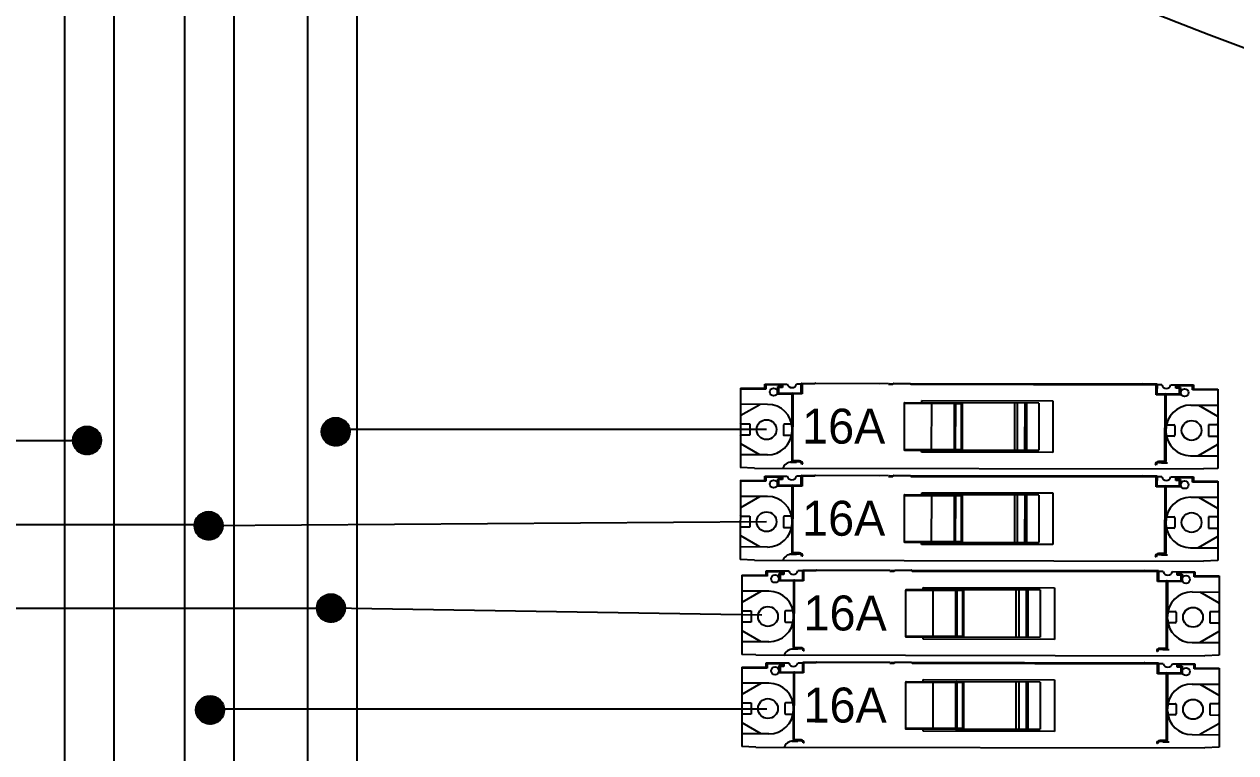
# Model space of a CAD drawing. Extents: x -4780 to 4154, y -1673 to 3208.
# Drawn here: x 2360.4 to 2812.1, y 65.1 to 336.8 of the extents above; entities that cross this region are included whole.
import ezdxf

# ---------------------------------------------------------------- set-up
doc = ezdxf.new("R2010")
doc.units = 0
doc.header["$MEASUREMENT"] = 0
doc.styles.add('PADRÃO', font='', dxfattribs={"height": 0.2})
doc.styles.get('PADRÃO').set_extended_font_data('AvantGarde Bk BT')

msp = doc.modelspace()

# ---------------------------------------------------------------- hatches: boundary and pattern name
h = msp.add_hatch()
h.set_pattern_fill('ANSI31', color=256)
h.set_pattern_definition([(45, (-529.56233, 131.89669), (-0.0883883476, 0.0883883476), [])])
h.paths.add_polyline_path([(2471.256, 184.792, 1), (2481.779, 184.792, 1)])
h = msp.add_hatch()
h.set_pattern_fill('ANSI31', color=256)
h.set_pattern_definition([(45, (-622.29645, 128.66219), (-0.0883883476, 0.0883883476), [])])
h.paths.add_polyline_path([(2378.522, 181.558, 1), (2389.045, 181.558, 1)])
h = msp.add_hatch()
h.set_pattern_fill('ANSI31', color=256)
h.set_pattern_definition([(45, (-576.97694, 96.85813), (-0.0883883476, 0.0883883476), [])])
h.paths.add_polyline_path([(2423.841, 149.754, 1), (2434.364, 149.754, 1)])
h = msp.add_hatch()
h.set_pattern_fill('ANSI31', color=256)
h.set_pattern_definition([(45, (-531.37007, 66.12417), (-0.0883883476, 0.0883883476), [])])
h.paths.add_polyline_path([(2469.448, 119.02, 1), (2479.971, 119.02, 1)])
h = msp.add_hatch()
h.set_pattern_fill('ANSI31', color=256)
h.set_pattern_definition([(45, (-576.43749, 28.13601), (-0.0883883476, 0.0883883476), [])])
h.paths.add_polyline_path([(2424.381, 81.032, 1), (2434.904, 81.032, 1)])

# ---------------------------------------------------------------- linework, layer by layer
at = {"color": 7, "linetype": 'Continuous'}
for p, q in [((2636.798, 200.674), (2627.37, 200.691)), ((2627.371, 201.04), (2636.45, 201.024)), ((2636.45, 201.024), (2636.453, 202.595)), ((2636.798, 200.674), (2636.45, 201.024)), ((2636.453, 202.595), (2644.857, 202.579)), ((2636.801, 202.245), (2636.453, 202.595)), ((2636.801, 202.245), (2636.798, 200.674)), ((2642.737, 202.234), (2636.801, 202.245)), ((2641.265, 198.85), (2641.27, 201.643)), ((2641.265, 198.85), (2641.614, 199.198)), ((2646.712, 198.84), (2641.265, 198.85)), ((2641.27, 201.643), (2642.736, 201.641)), ((2641.27, 201.643), (2641.618, 201.293)), ((2641.618, 201.293), (2641.614, 199.198)), ((2641.614, 199.198), (2650.065, 199.183)), ((2643.085, 201.291), (2641.618, 201.293)), ((2642.736, 201.641), (2642.737, 202.234)), ((2642.736, 201.641), (2643.085, 201.291)), ((2642.737, 202.234), (2643.087, 202.583)), ((2643.087, 202.583), (2643.085, 201.291)), ((2646.666, 173.992), (2646.712, 198.91)), ((2650.344, 198.903), (2646.712, 198.91)), ((2646.945, 173.992), (2646.992, 199.188)), ((2650.071, 202.57), (2648.301, 202.573)), ((2650.065, 199.183), (2650.072, 202.919)), ((2650.344, 198.903), (2650.065, 199.183)), ((2650.072, 202.919), (2682.547, 202.859)), ((2650.072, 202.919), (2650.351, 202.639)), ((2650.351, 202.639), (2650.344, 198.903)), ((2655.1, 202.63), (2650.351, 202.639)), ((2679.375, 202.725), (2655.379, 202.77)), ((2682.546, 202.51), (2684.152, 202.507)), ((2682.826, 202.858), (2782.695, 202.674)), ((2684.362, 202.856), (2684.152, 202.507)), ((2684.502, 202.716), (2684.152, 202.507)), ((2690.578, 202.704), (2684.502, 202.716)), ((2690.927, 202.494), (2690.718, 202.844)), ((2690.927, 202.494), (2782.345, 202.325)), ((2782.338, 198.589), (2782.345, 202.325)), ((2782.338, 198.589), (2782.688, 198.937)), ((2782.345, 202.325), (2782.695, 202.674)), ((2782.695, 202.674), (2782.688, 198.937)), ((2782.688, 198.937), (2791.138, 198.922)), ((2784.464, 202.321), (2782.694, 202.325)), ((2785.644, 173.735), (2785.691, 198.932)), ((2787.908, 202.315), (2796.313, 202.299)), ((2789.676, 201.02), (2789.678, 202.312)), ((2790.026, 201.368), (2789.676, 201.02)), ((2791.142, 201.017), (2789.676, 201.02)), ((2789.678, 202.312), (2790.027, 201.962)), ((2790.027, 201.962), (2790.026, 201.368)), ((2790.026, 201.368), (2791.492, 201.365)), ((2795.963, 201.951), (2790.027, 201.962)), ((2791.138, 198.922), (2791.142, 201.017)), ((2791.487, 198.572), (2791.138, 198.922)), ((2791.492, 201.365), (2791.142, 201.017)), ((2791.492, 201.365), (2791.487, 198.572)), ((2795.96, 200.379), (2795.963, 201.951)), ((2795.96, 200.379), (2796.31, 200.728)), ((2805.388, 200.362), (2795.96, 200.379)), ((2795.963, 201.951), (2796.313, 202.299)), ((2796.313, 202.299), (2796.31, 200.728)), ((2796.31, 200.728), (2805.389, 200.711)), ((2805.389, 200.711), (2805.334, 171.135)), ((2637.486, 195.016), (2627.36, 195.034)), ((2627.527, 190.945), (2634.617, 195.021)), ((2688.402, 195.299), (2688.37, 178.259)), ((2707.172, 195.264), (2688.402, 195.299)), ((2738.629, 195.486), (2688.682, 195.578)), ((2694.965, 195.566), (2694.966, 196.404)), ((2694.966, 196.404), (2743.918, 196.314)), ((2698.673, 178.239), (2698.705, 195.28)), ((2707.081, 195.48), (2707.081, 195.539)), ((2707.141, 178.224), (2707.172, 195.264)), ((2707.236, 178.224), (2707.267, 195.264)), ((2710.161, 195.259), (2707.267, 195.264)), ((2707.617, 178.223), (2707.648, 195.263)), ((2709.668, 195.26), (2709.636, 178.219)), ((2710.13, 178.218), (2710.161, 195.259)), ((2729.574, 195.502), (2729.542, 177.903)), ((2730.709, 177.901), (2730.741, 195.5)), ((2733.375, 195.495), (2733.342, 177.896)), ((2734.11, 177.895), (2734.142, 195.494)), ((2738.629, 195.486), (2738.596, 177.886)), ((2743.918, 196.314), (2743.882, 177.038)), ((2791.487, 198.572), (2782.338, 198.589)), ((2786.04, 198.582), (2785.994, 173.734)), ((2795.251, 194.724), (2805.378, 194.705)), ((2798.12, 194.719), (2805.196, 190.616)), ((2627.695, 187.701), (2630.838, 187.695)), ((2630.838, 187.695), (2630.83, 183.505)), ((2643.408, 187.322), (2643.402, 183.83)), ((2646.478, 187.666), (2643.758, 187.671)), ((2786.232, 187.407), (2788.952, 187.402)), ((2789.301, 187.053), (2789.294, 183.561)), ((2801.872, 187.379), (2801.864, 183.188)), ((2805.015, 187.373), (2801.872, 187.379)), ((2630.83, 183.505), (2627.687, 183.51)), ((2643.75, 183.481), (2646.453, 183.476)), ((2788.944, 183.212), (2786.242, 183.217)), ((2801.864, 183.188), (2805.007, 183.182)), ((2637.451, 176.159), (2627.325, 176.178)), ((2634.583, 176.165), (2627.507, 180.267)), ((2688.37, 178.259), (2707.141, 178.224)), ((2688.65, 177.979), (2707.048, 177.945)), ((2694.931, 177.129), (2694.932, 177.967)), ((2743.882, 177.038), (2694.931, 177.129)), ((2707.048, 177.949), (2707.049, 178.008)), ((2707.134, 177.944), (2738.596, 177.886)), ((2707.236, 178.224), (2710.13, 178.218)), ((2805.176, 179.939), (2798.085, 175.862)), ((2648.271, 173.346), (2646.025, 173.35)), ((2646.526, 173.651), (2646.525, 173.479)), ((2646.526, 173.651), (2649.438, 173.595)), ((2649.445, 173.944), (2646.945, 173.992)), ((2648.272, 173.618), (2648.271, 173.346)), ((2649.438, 173.595), (2649.445, 173.944)), ((2650.61, 172.755), (2650.26, 172.756)), ((2782.395, 172.511), (2782.045, 172.512)), ((2785.644, 173.735), (2783.214, 173.697)), ((2783.214, 173.697), (2783.22, 173.348)), ((2783.22, 173.348), (2786.133, 173.393)), ((2784.387, 173.366), (2784.386, 173.094)), ((2786.633, 173.09), (2784.386, 173.094)), ((2785.644, 173.735), (2785.994, 173.734)), ((2785.65, 173.386), (2785.644, 173.735)), ((2786.133, 173.393), (2786.132, 173.221)), ((2795.216, 175.867), (2805.343, 175.849)), ((2632.653, 171.234), (2627.316, 171.464)), ((2636.45, 166.682), (2636.453, 168.253)), ((2636.453, 168.253), (2644.857, 168.237)), ((2636.801, 167.903), (2636.453, 168.253)), ((2636.801, 167.903), (2636.798, 166.332)), ((2642.737, 167.892), (2636.801, 167.903)), ((2641.265, 164.508), (2641.27, 167.301)), ((2641.27, 167.301), (2642.736, 167.298)), ((2641.27, 167.301), (2641.618, 166.951)), ((2642.736, 167.298), (2642.737, 167.892)), ((2642.736, 167.298), (2643.085, 166.949)), ((2642.737, 167.892), (2643.087, 168.241)), ((2643.087, 168.241), (2643.085, 166.949)), ((2650.071, 168.228), (2648.301, 168.231)), ((2650.065, 164.841), (2650.072, 168.577)), ((2650.072, 168.577), (2682.547, 168.517)), ((2650.072, 168.577), (2650.351, 168.297)), ((2650.351, 168.297), (2650.344, 164.561)), ((2655.1, 168.288), (2650.351, 168.297)), ((2679.375, 168.383), (2655.379, 168.427)), ((2682.546, 168.168), (2684.152, 168.165)), ((2682.826, 168.516), (2782.695, 168.332)), ((2684.362, 168.513), (2684.152, 168.165)), ((2684.502, 168.374), (2684.152, 168.165)), ((2690.578, 168.362), (2684.502, 168.374)), ((2690.927, 168.152), (2690.718, 168.502)), ((2690.927, 168.152), (2782.345, 167.983)), ((2782.338, 164.247), (2782.345, 167.983)), ((2782.345, 167.983), (2782.695, 168.332)), ((2782.695, 168.332), (2782.688, 164.595)), ((2784.464, 167.979), (2782.694, 167.982)), ((2787.908, 167.973), (2796.313, 167.957)), ((2789.676, 166.678), (2789.678, 167.97)), ((2789.678, 167.97), (2790.027, 167.62)), ((2790.027, 167.62), (2790.026, 167.026)), ((2795.963, 167.609), (2790.027, 167.62)), ((2795.96, 166.037), (2795.963, 167.609)), ((2795.963, 167.609), (2796.313, 167.957)), ((2796.313, 167.957), (2796.31, 166.386)), ((2805.334, 171.135), (2799.996, 170.925)), ((2636.798, 166.332), (2627.37, 166.349)), ((2627.371, 166.698), (2636.45, 166.682)), ((2636.798, 166.332), (2636.45, 166.682)), ((2641.265, 164.508), (2641.614, 164.856)), ((2646.712, 164.498), (2641.265, 164.508)), ((2641.618, 166.951), (2641.614, 164.856)), ((2641.614, 164.856), (2650.065, 164.841)), ((2643.085, 166.949), (2641.618, 166.951)), ((2646.666, 139.65), (2646.712, 164.567)), ((2650.344, 164.561), (2646.712, 164.567)), ((2646.945, 139.65), (2646.992, 164.846)), ((2650.344, 164.561), (2650.065, 164.841)), ((2782.338, 164.247), (2782.688, 164.595)), ((2791.487, 164.23), (2782.338, 164.247)), ((2782.688, 164.595), (2791.138, 164.58)), ((2785.644, 139.393), (2785.691, 164.59)), ((2786.04, 164.24), (2785.994, 139.392)), ((2790.026, 167.026), (2789.676, 166.678)), ((2791.142, 166.675), (2789.676, 166.678)), ((2790.026, 167.026), (2791.492, 167.023)), ((2791.138, 164.58), (2791.142, 166.675)), ((2791.487, 164.23), (2791.138, 164.58)), ((2791.492, 167.023), (2791.142, 166.675)), ((2791.492, 167.023), (2791.487, 164.23)), ((2795.96, 166.037), (2796.31, 166.386)), ((2805.388, 166.02), (2795.96, 166.037)), ((2796.31, 166.386), (2805.389, 166.369)), ((2805.389, 166.369), (2805.334, 136.793)), ((2637.486, 160.673), (2627.36, 160.692)), ((2627.527, 156.602), (2634.617, 160.679)), ((2688.402, 160.957), (2688.37, 143.916)), ((2707.172, 160.922), (2688.402, 160.957)), ((2738.629, 161.143), (2688.682, 161.236)), ((2694.965, 161.224), (2694.966, 162.062)), ((2694.966, 162.062), (2743.918, 161.972)), ((2698.673, 143.897), (2698.705, 160.938)), ((2707.081, 161.138), (2707.081, 161.197)), ((2707.141, 143.882), (2707.172, 160.922)), ((2707.236, 143.881), (2707.267, 160.922)), ((2710.161, 160.917), (2707.267, 160.922)), ((2707.617, 143.881), (2707.648, 160.921)), ((2709.668, 160.918), (2709.636, 143.877)), ((2710.13, 143.876), (2710.161, 160.917)), ((2729.574, 161.16), (2729.542, 143.561)), ((2730.709, 143.559), (2730.741, 161.158)), ((2733.375, 161.153), (2733.342, 143.554)), ((2734.11, 143.552), (2734.142, 161.152)), ((2738.629, 161.143), (2738.596, 143.544)), ((2743.918, 161.972), (2743.882, 142.696)), ((2795.251, 160.382), (2805.378, 160.363)), ((2798.12, 160.376), (2805.196, 156.274)), ((2630.83, 149.162), (2627.687, 149.168)), ((2627.695, 153.359), (2630.838, 153.353)), ((2630.838, 153.353), (2630.83, 149.162)), ((2643.408, 152.98), (2643.402, 149.488)), ((2643.75, 149.139), (2646.453, 149.134)), ((2646.478, 153.324), (2643.758, 153.329)), ((2786.232, 153.065), (2788.952, 153.06)), ((2789.301, 152.71), (2789.294, 149.219)), ((2801.872, 153.036), (2801.864, 148.846)), ((2805.015, 153.031), (2801.872, 153.036)), ((2634.583, 141.822), (2627.507, 145.925)), ((2788.944, 148.87), (2786.242, 148.875)), ((2805.176, 145.596), (2798.085, 141.52)), ((2801.864, 148.846), (2805.007, 148.84)), ((2637.451, 141.817), (2627.325, 141.836)), ((2688.37, 143.916), (2707.141, 143.882)), ((2688.65, 143.637), (2707.048, 143.602)), ((2694.931, 142.787), (2694.932, 143.625)), ((2743.882, 142.696), (2694.931, 142.787)), ((2707.048, 143.607), (2707.049, 143.666)), ((2707.134, 143.602), (2738.596, 143.544)), ((2707.236, 143.881), (2710.13, 143.876)), ((2795.216, 141.525), (2805.343, 141.507)), ((2632.653, 136.892), (2627.316, 137.122)), ((2648.271, 139.004), (2646.025, 139.008)), ((2646.526, 139.309), (2646.525, 139.137)), ((2646.526, 139.309), (2649.438, 139.253)), ((2649.445, 139.602), (2646.945, 139.65)), ((2648.272, 139.275), (2648.271, 139.004)), ((2649.438, 139.253), (2649.445, 139.602)), ((2650.61, 138.413), (2650.26, 138.414)), ((2782.395, 138.169), (2782.045, 138.17)), ((2785.644, 139.393), (2783.214, 139.355)), ((2783.214, 139.355), (2783.22, 139.006)), ((2783.22, 139.006), (2786.133, 139.051)), ((2784.387, 139.024), (2784.386, 138.752)), ((2786.633, 138.748), (2784.386, 138.752)), ((2785.644, 139.393), (2785.994, 139.392)), ((2785.65, 139.043), (2785.644, 139.393)), ((2786.133, 139.051), (2786.132, 138.878)), ((2805.334, 136.793), (2799.996, 136.583)), ((2627.907, 131.361), (2636.986, 131.344)), ((2637.335, 130.994), (2627.907, 131.012)), ((2636.986, 131.344), (2636.989, 132.916)), ((2637.335, 130.994), (2636.986, 131.344)), ((2636.989, 132.916), (2645.394, 132.9)), ((2637.338, 132.566), (2636.989, 132.916)), ((2637.338, 132.566), (2637.335, 130.994)), ((2643.274, 132.555), (2637.338, 132.566)), ((2641.801, 129.17), (2641.806, 131.964)), ((2641.806, 131.964), (2643.273, 131.961)), ((2641.806, 131.964), (2642.155, 131.614)), ((2642.155, 131.614), (2642.151, 129.519)), ((2643.621, 131.611), (2642.155, 131.614)), ((2643.273, 131.961), (2643.274, 132.555)), ((2643.273, 131.961), (2643.621, 131.611)), ((2643.274, 132.555), (2643.624, 132.903)), ((2643.624, 132.903), (2643.621, 131.611)), ((2650.608, 132.891), (2648.838, 132.894)), ((2650.601, 129.503), (2650.608, 133.24)), ((2650.608, 133.24), (2683.083, 133.18)), ((2650.608, 133.24), (2650.887, 132.96)), ((2650.887, 132.96), (2650.88, 129.223)), ((2655.636, 132.951), (2650.887, 132.96)), ((2679.912, 133.046), (2655.916, 133.09)), ((2683.083, 132.83), (2684.689, 132.827)), ((2683.363, 133.179), (2783.231, 132.994)), ((2684.899, 133.176), (2684.689, 132.827)), ((2685.038, 133.036), (2684.689, 132.827)), ((2691.114, 133.025), (2685.038, 133.036)), ((2691.463, 132.815), (2691.254, 133.165)), ((2691.463, 132.815), (2782.882, 132.646)), ((2782.875, 128.91), (2782.882, 132.646)), ((2782.882, 132.646), (2783.231, 132.994)), ((2783.231, 132.994), (2783.225, 129.258)), ((2785.001, 132.642), (2783.231, 132.645)), ((2788.445, 132.636), (2796.849, 132.62)), ((2790.212, 131.34), (2790.215, 132.632)), ((2790.562, 131.689), (2790.212, 131.34)), ((2791.679, 131.338), (2790.212, 131.34)), ((2790.215, 132.632), (2790.563, 132.282)), ((2790.563, 132.282), (2790.562, 131.689)), ((2790.562, 131.689), (2792.029, 131.686)), ((2796.499, 132.271), (2790.563, 132.282)), ((2791.675, 129.242), (2791.679, 131.338)), ((2792.029, 131.686), (2791.679, 131.338)), ((2792.029, 131.686), (2792.024, 128.893)), ((2796.497, 130.7), (2796.499, 132.271)), ((2796.497, 130.7), (2796.846, 131.049)), ((2796.499, 132.271), (2796.849, 132.62)), ((2796.849, 132.62), (2796.846, 131.049)), ((2796.846, 131.049), (2805.925, 131.032)), ((2805.925, 131.032), (2805.871, 101.456)), ((2641.801, 129.17), (2642.151, 129.519)), ((2647.248, 129.16), (2641.801, 129.17)), ((2642.151, 129.519), (2650.601, 129.503)), ((2647.203, 104.312), (2647.249, 129.23)), ((2650.88, 129.223), (2647.249, 129.23)), ((2647.482, 104.313), (2647.528, 129.509)), ((2650.88, 129.223), (2650.601, 129.503)), ((2695.501, 125.887), (2695.503, 126.725)), ((2695.503, 126.725), (2744.454, 126.635)), ((2744.454, 126.635), (2744.419, 107.359)), ((2782.875, 128.91), (2783.225, 129.258)), ((2792.024, 128.893), (2782.875, 128.91)), ((2783.225, 129.258), (2791.675, 129.242)), ((2786.181, 104.055), (2786.228, 129.253)), ((2786.576, 128.903), (2786.53, 104.055)), ((2792.024, 128.893), (2791.675, 129.242)), ((2805.925, 130.683), (2796.497, 130.7)), ((2638.023, 125.336), (2627.896, 125.355)), ((2628.063, 121.265), (2635.154, 125.342)), ((2688.938, 125.62), (2688.907, 108.579)), ((2707.709, 125.585), (2688.938, 125.62)), ((2739.165, 125.806), (2689.219, 125.899)), ((2699.21, 108.56), (2699.241, 125.601)), ((2707.617, 125.801), (2707.618, 125.86)), ((2707.677, 108.544), (2707.709, 125.585)), ((2707.772, 108.544), (2707.804, 125.585)), ((2710.698, 125.58), (2707.804, 125.585)), ((2708.153, 108.544), (2708.185, 125.584)), ((2710.204, 125.58), (2710.173, 108.54)), ((2710.666, 108.539), (2710.698, 125.58)), ((2730.111, 125.823), (2730.078, 108.224)), ((2731.246, 108.222), (2731.278, 125.821)), ((2733.911, 125.816), (2733.879, 108.217)), ((2734.646, 108.215), (2734.679, 125.815)), ((2739.165, 125.806), (2739.133, 108.207)), ((2795.788, 125.045), (2805.914, 125.026)), ((2798.656, 125.039), (2805.732, 120.937)), ((2628.232, 118.021), (2631.375, 118.016)), ((2631.375, 118.016), (2631.367, 113.825)), ((2643.945, 117.643), (2643.938, 114.151)), ((2647.014, 117.987), (2644.295, 117.992)), ((2786.769, 117.728), (2789.489, 117.723)), ((2802.409, 117.699), (2802.401, 113.509)), ((2805.552, 117.693), (2802.409, 117.699)), ((2631.367, 113.825), (2628.224, 113.831)), ((2644.287, 113.801), (2646.99, 113.796)), ((2789.481, 113.533), (2786.778, 113.538)), ((2789.837, 117.373), (2789.831, 113.881)), ((2802.401, 113.509), (2805.544, 113.503)), ((2635.119, 106.485), (2628.043, 110.588)), ((2688.907, 108.579), (2707.677, 108.544)), ((2707.772, 108.544), (2710.666, 108.539)), ((2805.712, 110.259), (2798.622, 106.183)), ((2637.988, 106.48), (2627.861, 106.499)), ((2647.062, 103.972), (2647.062, 103.799)), ((2647.062, 103.972), (2649.975, 103.916)), ((2649.982, 104.265), (2647.482, 104.313)), ((2648.808, 103.938), (2648.808, 103.666)), ((2649.975, 103.916), (2649.982, 104.265)), ((2689.186, 108.299), (2707.585, 108.265)), ((2695.467, 107.45), (2695.469, 108.288)), ((2744.419, 107.359), (2695.467, 107.45)), ((2707.585, 108.27), (2707.585, 108.329)), ((2707.67, 108.265), (2739.133, 108.207)), ((2786.181, 104.055), (2783.751, 104.017)), ((2783.751, 104.017), (2783.756, 103.668)), ((2786.181, 104.055), (2786.53, 104.055)), ((2786.186, 103.706), (2786.181, 104.055)), ((2795.753, 106.188), (2805.879, 106.169)), ((2633.19, 101.555), (2627.853, 101.785)), ((2648.808, 103.666), (2646.561, 103.671)), ((2651.146, 103.076), (2650.797, 103.076)), ((2782.931, 102.832), (2782.582, 102.833)), ((2783.756, 103.668), (2786.669, 103.714)), ((2784.923, 103.687), (2784.923, 103.415)), ((2787.169, 103.41), (2784.923, 103.415)), ((2786.669, 103.714), (2786.669, 103.541)), ((2805.871, 101.456), (2800.533, 101.245)), ((2627.907, 97.019), (2636.986, 97.002)), ((2637.335, 96.652), (2627.907, 96.67)), ((2636.986, 97.002), (2636.989, 98.574)), ((2637.335, 96.652), (2636.986, 97.002)), ((2636.989, 98.574), (2645.394, 98.558)), ((2637.338, 98.224), (2636.989, 98.574)), ((2637.338, 98.224), (2637.335, 96.652)), ((2643.274, 98.213), (2637.338, 98.224)), ((2641.801, 94.828), (2641.806, 97.622)), ((2641.801, 94.828), (2642.151, 95.177)), ((2641.806, 97.622), (2643.273, 97.619)), ((2641.806, 97.622), (2642.155, 97.272)), ((2642.155, 97.272), (2642.151, 95.177)), ((2642.151, 95.177), (2650.601, 95.161)), ((2643.621, 97.269), (2642.155, 97.272)), ((2643.273, 97.619), (2643.274, 98.213)), ((2643.273, 97.619), (2643.621, 97.269)), ((2643.274, 98.213), (2643.624, 98.561)), ((2643.624, 98.561), (2643.621, 97.269)), ((2647.203, 69.97), (2647.249, 94.888)), ((2650.88, 94.881), (2647.249, 94.888)), ((2647.482, 69.971), (2647.528, 95.167)), ((2650.608, 98.548), (2648.838, 98.552)), ((2650.601, 95.161), (2650.608, 98.898)), ((2650.88, 94.881), (2650.601, 95.161)), ((2650.608, 98.898), (2683.083, 98.838)), ((2650.608, 98.898), (2650.887, 98.618)), ((2650.887, 98.618), (2650.88, 94.881)), ((2655.636, 98.609), (2650.887, 98.618)), ((2679.912, 98.704), (2655.916, 98.748)), ((2683.083, 98.488), (2684.689, 98.485)), ((2683.363, 98.837), (2783.231, 98.652)), ((2684.899, 98.834), (2684.689, 98.485)), ((2685.038, 98.694), (2684.689, 98.485)), ((2691.114, 98.683), (2685.038, 98.694)), ((2691.463, 98.473), (2691.254, 98.822)), ((2691.463, 98.473), (2782.882, 98.304)), ((2782.875, 94.567), (2782.882, 98.304)), ((2782.875, 94.567), (2783.225, 94.916)), ((2782.882, 98.304), (2783.231, 98.652)), ((2783.231, 98.652), (2783.225, 94.916)), ((2783.225, 94.916), (2791.675, 94.9)), ((2785.001, 98.3), (2783.231, 98.303)), ((2786.181, 69.713), (2786.228, 94.91)), ((2788.445, 98.293), (2796.849, 98.278)), ((2790.212, 96.998), (2790.215, 98.29)), ((2790.562, 97.347), (2790.212, 96.998)), ((2791.679, 96.995), (2790.212, 96.998)), ((2790.215, 98.29), (2790.563, 97.94)), ((2790.563, 97.94), (2790.562, 97.347)), ((2790.562, 97.347), (2792.029, 97.344)), ((2796.499, 97.929), (2790.563, 97.94)), ((2791.675, 94.9), (2791.679, 96.995)), ((2792.024, 94.55), (2791.675, 94.9)), ((2792.029, 97.344), (2791.679, 96.995)), ((2792.029, 97.344), (2792.024, 94.55)), ((2796.497, 96.358), (2796.499, 97.929)), ((2796.497, 96.358), (2796.846, 96.707)), ((2805.925, 96.341), (2796.497, 96.358)), ((2796.499, 97.929), (2796.849, 98.278)), ((2796.849, 98.278), (2796.846, 96.707)), ((2796.846, 96.707), (2805.925, 96.69)), ((2805.925, 96.69), (2805.871, 67.113)), ((2638.023, 90.994), (2627.896, 91.013)), ((2628.063, 86.923), (2635.154, 90.999)), ((2647.248, 94.818), (2641.801, 94.828)), ((2688.938, 91.278), (2688.907, 74.237)), ((2707.709, 91.243), (2688.938, 91.278)), ((2739.165, 91.464), (2689.219, 91.556)), ((2695.501, 91.545), (2695.503, 92.383)), ((2695.503, 92.383), (2744.454, 92.292)), ((2699.21, 74.218), (2699.241, 91.259)), ((2707.617, 91.459), (2707.618, 91.518)), ((2707.677, 74.202), (2707.709, 91.243)), ((2707.772, 74.202), (2707.804, 91.243)), ((2710.698, 91.237), (2707.804, 91.243)), ((2708.153, 74.201), (2708.185, 91.242)), ((2710.204, 91.238), (2710.173, 74.198)), ((2710.666, 74.197), (2710.698, 91.237)), ((2730.111, 91.481), (2730.078, 73.882)), ((2731.246, 73.879), (2731.278, 91.479)), ((2733.911, 91.474), (2733.879, 73.875)), ((2734.646, 73.873), (2734.679, 91.472)), ((2739.165, 91.464), (2739.133, 73.865)), ((2744.454, 92.292), (2744.419, 73.017)), ((2792.024, 94.55), (2782.875, 94.567)), ((2786.576, 94.561), (2786.53, 69.713)), ((2795.788, 90.702), (2805.914, 90.684)), ((2798.656, 90.697), (2805.732, 86.594)), ((2628.232, 83.679), (2631.375, 83.673)), ((2631.375, 83.673), (2631.367, 79.483)), ((2643.945, 83.301), (2643.938, 79.809)), ((2647.014, 83.644), (2644.295, 83.65)), ((2786.769, 83.386), (2789.489, 83.381)), ((2789.837, 83.031), (2789.831, 79.539)), ((2802.409, 83.357), (2802.401, 79.167)), ((2805.552, 83.351), (2802.409, 83.357)), ((2631.367, 79.483), (2628.224, 79.489)), ((2644.287, 79.459), (2646.99, 79.454)), ((2789.481, 79.191), (2786.778, 79.196)), ((2802.401, 79.167), (2805.544, 79.161)), ((2635.119, 72.143), (2628.043, 76.246)), ((2688.907, 74.237), (2707.677, 74.202)), ((2689.186, 73.957), (2707.585, 73.923)), ((2695.467, 73.108), (2695.469, 73.946)), ((2744.419, 73.017), (2695.467, 73.108)), ((2707.585, 73.928), (2707.585, 73.987)), ((2707.67, 73.923), (2739.133, 73.865)), ((2707.772, 74.202), (2710.666, 74.197)), ((2805.712, 75.917), (2798.622, 71.841)), ((2637.988, 72.138), (2627.861, 72.157)), ((2648.808, 69.324), (2646.561, 69.328)), ((2647.062, 69.63), (2647.062, 69.457)), ((2647.062, 69.63), (2649.975, 69.574)), ((2649.982, 69.923), (2647.482, 69.971)), ((2648.808, 69.596), (2648.808, 69.324)), ((2649.975, 69.574), (2649.982, 69.923)), ((2651.146, 68.734), (2650.797, 68.734)), ((2782.931, 68.49), (2782.582, 68.49)), ((2786.181, 69.713), (2783.751, 69.675)), ((2783.751, 69.675), (2783.756, 69.326)), ((2783.756, 69.326), (2786.669, 69.372)), ((2784.923, 69.344), (2784.923, 69.073)), ((2787.169, 69.068), (2784.923, 69.073)), ((2786.181, 69.713), (2786.53, 69.713)), ((2786.186, 69.364), (2786.181, 69.713)), ((2786.669, 69.372), (2786.669, 69.199)), ((2795.753, 71.846), (2805.879, 71.827)), ((2633.19, 67.213), (2627.853, 67.443)), ((2805.871, 67.113), (2800.533, 66.903))]:
    msp.add_line(p, q, dxfattribs=at)
for p, q in [((2627.371, 201.04), (2627.371, 171.462)), ((2637.12, 185.588), (2476.713, 185.588)), ((2253.965, 181.536), (2384.033, 181.536)), ((2632.653, 171.234), (2799.996, 170.925)), ((2627.371, 166.698), (2627.316, 137.122)), ((2253.965, 150.258), (2430.817, 150.258)), ((2637.12, 151.246), (2429.103, 149.754)), ((2632.653, 136.892), (2799.996, 136.583)), ((2627.907, 131.361), (2627.907, 101.782)), ((2253.965, 118.981), (2476.254, 118.981)), ((2635.382, 116.365), (2474.71, 119.02)), ((2633.19, 101.555), (2800.533, 101.245)), ((2627.907, 97.019), (2627.853, 67.443)), ((2637.219, 81.307), (2429.649, 81.307)), ((2633.19, 67.213), (2800.533, 66.903))]:
    msp.add_line(p, q)
at = {"color": 0, "lineweight": 25}
for points in [[(2375.478, 416.025), (2393.727, 416.025), (2393.727, -494.753), (2375.478, -494.753)], [(2420.212, 416.025), (2438.461, 416.025), (2438.461, -494.753), (2420.212, -494.753)], [(2466.124, 416.025), (2484.373, 416.025), (2484.373, -494.753), (2466.124, -494.753)]]:
    msp.add_lwpolyline(points, close=True, dxfattribs=at)
at = {"color": 7, "linetype": 'Continuous'}
for centre, radius in [((2639.764, 199.656), 1.449), ((2792.99, 199.372), 1.449), ((2637.12, 185.588), 3.701), ((2795.583, 185.295), 3.701), ((2639.764, 165.314), 1.449), ((2792.99, 165.03), 1.449), ((2637.12, 151.246), 3.701), ((2795.583, 150.953), 3.701), ((2640.301, 129.976), 1.449), ((2793.527, 129.693), 1.449), ((2637.656, 115.909), 3.701), ((2796.119, 115.616), 3.701), ((2640.301, 95.634), 1.449), ((2793.527, 95.351), 1.449), ((2637.656, 81.567), 3.701), ((2796.119, 81.274), 3.701)]:
    msp.add_circle(centre, radius, dxfattribs=at)
for centre in [(2476.517, 184.792), (2383.783, 181.558), (2429.103, 149.754), (2474.71, 119.02), (2429.642, 81.032)]:
    msp.add_circle(centre, 5.262)
msp.add_arc((3718.608, 2720.245), 2557.144, 241.050161, 259.211169)
for centre, radius, start, end in [((2646.58, 203.03), 1.781, 194.66181, 345.12626), ((2646.991, 198.909), 0.279, 89.89404, 179.89404), ((2655.379, 202.63), 0.279, 89.89404, 179.89545), ((2684.362, 202.716), 0.14, 359.89404, 89.89404), ((2690.717, 202.704), 0.14, 89.89404, 179.89404), ((2777.317, 202.334), 0.349, 359.89404, 89.89404), ((2786.187, 202.772), 1.781, 194.66181, 345.12626), ((2785.69, 198.583), 0.349, 359.89404, 89.89404), ((2637.469, 185.797), 9.219, 359.89404, 89.89404), ((2688.681, 195.299), 0.279, 89.89404, 179.89404), ((2706.91, 195.294), 0.253, 46.94378, 54.69998), ((2795.234, 185.505), 9.219, 89.89404, 179.89404), ((2627.701, 190.642), 0.349, 119.89404, 179.89404), ((2805.02, 190.314), 0.349, 359.89404, 59.89404), ((2627.696, 188.05), 0.349, 179.89404, 269.89404), ((2643.757, 187.322), 0.349, 89.89404, 179.89404), ((2788.951, 187.053), 0.349, 359.89404, 89.89404), ((2805.016, 187.722), 0.349, 269.89404, 359.89404), ((2627.687, 183.161), 0.349, 89.89404, 179.89404), ((2637.468, 185.387), 9.228, 269.89404, 357.34798), ((2643.751, 183.83), 0.349, 179.89404, 269.89404), ((2795.233, 185.095), 9.228, 182.4401, 269.89404), ((2788.945, 183.561), 0.349, 269.89404, 359.89404), ((2805.007, 182.833), 0.349, 359.89404, 89.89404), ((2627.682, 180.569), 0.349, 179.89404, 239.89404), ((2688.65, 178.258), 0.279, 179.89404, 269.89404), ((2805.002, 180.241), 0.349, 299.89404, 359.89404), ((2646.519, 169.857), 3.622, 89.89404, 162.54665), ((2647.015, 173.991), 0.349, 179.89404, 268.89404), ((2649.422, 172.757), 0.838, 359.89404, 88.89404), ((2649.422, 172.757), 1.187, 359.89404, 88.89404), ((2783.233, 172.51), 1.187, 90.89404, 179.89404), ((2783.233, 172.51), 0.838, 90.89404, 179.89404), ((2785.644, 173.735), 0.349, 270.89404, 359.89404), ((2646.58, 168.688), 1.781, 194.66181, 345.12626), ((2655.379, 168.288), 0.279, 89.89404, 179.89545), ((2684.362, 168.374), 0.14, 359.89404, 89.89404), ((2690.717, 168.362), 0.14, 89.89404, 179.89404), ((2777.317, 167.992), 0.349, 359.89404, 89.89404), ((2786.187, 168.43), 1.781, 194.66181, 345.12626), ((2646.991, 164.567), 0.279, 89.89404, 179.89404), ((2785.69, 164.241), 0.349, 359.89404, 89.89404), ((2637.469, 151.455), 9.219, 359.89404, 89.89404), ((2688.681, 160.956), 0.279, 89.89404, 179.89404), ((2706.91, 160.952), 0.253, 46.94378, 54.69998), ((2795.234, 151.163), 9.219, 89.89404, 179.89404), ((2627.696, 153.708), 0.349, 179.89404, 269.89404), ((2627.701, 156.3), 0.349, 119.89404, 179.89404), ((2805.02, 155.972), 0.349, 359.89404, 59.89404), ((2627.687, 148.819), 0.349, 89.89404, 179.89404), ((2637.468, 151.045), 9.228, 269.89404, 357.34798), ((2643.751, 149.488), 0.349, 179.89404, 269.89404), ((2643.757, 152.98), 0.349, 89.89404, 179.89404), ((2795.233, 150.753), 9.228, 182.4401, 269.89404), ((2788.945, 149.219), 0.349, 269.89404, 359.89404), ((2788.951, 152.711), 0.349, 359.89404, 89.89404), ((2805.016, 153.38), 0.349, 269.89404, 359.89404), ((2627.682, 146.227), 0.349, 179.89404, 239.89404), ((2805.007, 148.491), 0.349, 359.89404, 89.89404), ((2805.002, 145.899), 0.349, 299.89404, 359.89404), ((2688.65, 143.916), 0.279, 179.89404, 269.89404), ((2646.519, 135.515), 3.622, 89.89404, 162.54665), ((2647.015, 139.649), 0.349, 179.89404, 268.89404), ((2649.422, 138.415), 0.838, 359.89404, 88.89404), ((2649.422, 138.415), 1.187, 359.89404, 88.89404), ((2783.233, 138.168), 1.187, 90.89404, 179.89404), ((2783.233, 138.168), 0.838, 90.89404, 179.89404), ((2785.644, 139.393), 0.349, 270.89404, 359.89404), ((2647.117, 133.351), 1.781, 194.66181, 345.12626), ((2655.915, 132.951), 0.279, 89.89404, 179.89545), ((2684.899, 133.037), 0.14, 359.89404, 89.89404), ((2691.254, 133.025), 0.14, 89.89404, 179.89404), ((2777.853, 132.655), 0.349, 359.89404, 89.89404), ((2786.724, 133.093), 1.781, 194.66181, 345.12626), ((2647.528, 129.23), 0.279, 89.89404, 179.89404), ((2786.227, 128.903), 0.349, 359.89404, 89.89404), ((2638.006, 116.118), 9.219, 359.89404, 89.89404), ((2689.218, 125.619), 0.279, 89.89404, 179.89404), ((2707.446, 125.615), 0.253, 46.94378, 54.69998), ((2795.771, 115.826), 9.219, 89.89404, 179.89404), ((2628.232, 118.371), 0.349, 179.89404, 269.89404), ((2628.237, 120.962), 0.349, 119.89404, 179.89404), ((2644.294, 117.642), 0.349, 89.89404, 179.89404), ((2789.488, 117.374), 0.349, 359.89404, 89.89404), ((2805.552, 118.043), 0.349, 269.89404, 359.89404), ((2805.557, 120.635), 0.349, 359.89404, 59.89404), ((2628.223, 113.482), 0.349, 89.89404, 179.89404), ((2638.005, 115.708), 9.228, 269.89404, 357.34798), ((2644.288, 114.151), 0.349, 179.89404, 269.89404), ((2795.77, 115.416), 9.228, 182.4401, 269.89404), ((2789.482, 113.882), 0.349, 269.89404, 359.89404), ((2805.543, 113.154), 0.349, 359.89404, 89.89404), ((2628.219, 110.89), 0.349, 179.89404, 239.89404), ((2689.186, 108.579), 0.279, 179.89404, 269.89404), ((2805.538, 110.562), 0.349, 299.89404, 359.89404), ((2647.552, 104.312), 0.349, 179.89404, 268.89404), ((2649.959, 103.078), 0.838, 359.89404, 88.89404), ((2649.959, 103.078), 1.187, 359.89404, 88.89404), ((2783.769, 102.83), 1.187, 90.89404, 179.89404), ((2786.181, 104.055), 0.349, 270.89404, 359.89404), ((2647.055, 100.178), 3.622, 89.89404, 162.54665), ((2783.769, 102.83), 0.838, 90.89404, 179.89404), ((2647.117, 99.009), 1.781, 194.66181, 345.12626), ((2647.528, 94.888), 0.279, 89.89404, 179.89404), ((2655.915, 98.608), 0.279, 89.89404, 179.89545), ((2684.899, 98.694), 0.14, 359.89404, 89.89404), ((2691.254, 98.683), 0.14, 89.89404, 179.89404), ((2777.853, 98.313), 0.349, 359.89404, 89.89404), ((2786.724, 98.751), 1.781, 194.66181, 345.12626), ((2786.227, 94.561), 0.349, 359.89404, 89.89404), ((2638.006, 81.776), 9.219, 359.89404, 89.89404), ((2689.218, 91.277), 0.279, 89.89404, 179.89404), ((2707.446, 91.273), 0.253, 46.94378, 54.69998), ((2795.771, 81.484), 9.219, 89.89404, 179.89404), ((2628.237, 86.62), 0.349, 119.89404, 179.89404), ((2805.557, 86.292), 0.349, 359.89404, 59.89404), ((2628.232, 84.028), 0.349, 179.89404, 269.89404), ((2644.294, 83.3), 0.349, 89.89404, 179.89404), ((2789.488, 83.032), 0.349, 359.89404, 89.89404), ((2805.552, 83.7), 0.349, 269.89404, 359.89404), ((2628.223, 79.14), 0.349, 89.89404, 179.89404), ((2638.005, 81.366), 9.228, 269.89404, 357.34798), ((2644.288, 79.808), 0.349, 179.89404, 269.89404), ((2795.77, 81.074), 9.228, 182.4401, 269.89404), ((2789.482, 79.54), 0.349, 269.89404, 359.89404), ((2805.543, 78.812), 0.349, 359.89404, 89.89404), ((2628.219, 76.548), 0.349, 179.89404, 239.89404), ((2689.186, 74.237), 0.279, 179.89404, 269.89404), ((2805.538, 76.22), 0.349, 299.89404, 359.89404), ((2647.055, 65.836), 3.622, 89.89404, 162.54665), ((2647.552, 69.97), 0.349, 179.89404, 268.89404), ((2649.959, 68.736), 0.838, 359.89404, 88.89404), ((2649.959, 68.736), 1.187, 359.89404, 88.89404), ((2783.769, 68.488), 1.187, 90.89404, 179.89404), ((2783.769, 68.488), 0.838, 90.89404, 179.89404), ((2786.181, 69.713), 0.349, 270.89404, 359.89404)]:
    msp.add_arc(centre, radius, start, end, dxfattribs=at)
for points, knots in [([(2655.248, 202.754), (2655.227, 202.748), (2655.166, 202.728), (2655.1, 202.674), (2655.1, 202.63)], [0, 0, 0, 0, 0.3387477, 1, 1, 1, 1]), ([(2655.379, 202.77), (2655.368, 202.77), (2655.324, 202.768), (2655.28, 202.762), (2655.248, 202.754)], [0, 0, 0, 0, 0.259248, 1, 1, 1, 1]), ([(2690.597, 202.693), (2690.593, 202.695), (2690.585, 202.699), (2690.58, 202.703), (2690.578, 202.704), (2690.578, 202.704)], [0, 0, 0, 0, 0.7420272, 0.9336705, 1, 1, 1, 1]), ([(2690.927, 202.494), (2690.862, 202.535), (2690.751, 202.599), (2690.642, 202.666), (2690.597, 202.693)], [0, 0, 0, 0, 0.5929043, 1, 1, 1, 1]), ([(2698.581, 195.522), (2698.619, 195.497), (2698.683, 195.423), (2698.705, 195.328), (2698.705, 195.28)], [0, 0, 0, 0, 0.4881798, 1, 1, 1, 1]), ([(2707.172, 195.264), (2707.172, 195.285), (2707.165, 195.363), (2707.125, 195.439), (2707.083, 195.479)], [0, 0, 0, 0, 0.2576768, 1, 1, 1, 1]), ([(2707.648, 195.263), (2707.648, 195.335), (2707.592, 195.482), (2707.445, 195.543), (2707.375, 195.543)], [0, 0, 0, 0, 0.5037753, 1, 1, 1, 1]), ([(2709.371, 195.54), (2709.445, 195.54), (2709.599, 195.484), (2709.668, 195.332), (2709.668, 195.26)], [0, 0, 0, 0, 0.5089497, 1, 1, 1, 1]), ([(2698.673, 178.239), (2698.673, 178.169), (2698.635, 178.06), (2698.523, 177.976), (2698.456, 177.96), (2698.424, 177.961)], [0, 0, 0, 0, 0.5147035, 0.7616423, 1, 1, 1, 1]), ([(2706.953, 177.954), (2706.989, 177.964), (2707.058, 178.004), (2707.102, 178.069), (2707.117, 178.105)], [0, 0, 0, 0, 0.487836, 1, 1, 1, 1]), ([(2707.236, 178.224), (2707.236, 178.183), (2707.22, 178.102), (2707.172, 178.035), (2707.144, 178.008)], [0, 0, 0, 0, 0.5088324, 1, 1, 1, 1]), ([(2707.617, 178.223), (2707.617, 178.152), (2707.559, 178.005), (2707.413, 177.944), (2707.343, 177.944)], [0, 0, 0, 0, 0.5037753, 1, 1, 1, 1]), ([(2709.636, 178.219), (2709.636, 178.147), (2709.567, 177.996), (2709.413, 177.94), (2709.338, 177.94)], [0, 0, 0, 0, 0.4910037, 1, 1, 1, 1]), ([(2646.945, 173.992), (2646.91, 173.993), (2646.858, 173.993), (2646.792, 173.993), (2646.75, 173.992), (2646.716, 173.992), (2646.693, 173.992), (2646.679, 173.992), (2646.672, 173.991), (2646.669, 173.992), (2646.666, 173.991), (2646.666, 173.992)], [0, 0, 0, 0, 0.3821835, 0.5556768, 0.7071962, 0.8315087, 0.9237067, 0.9566914, 0.980577, 0.9951006, 1, 1, 1, 1]), ([(2646.945, 173.992), (2646.944, 173.948), (2646.946, 173.865), (2646.958, 173.754), (2646.972, 173.684), (2646.996, 173.642), (2647.008, 173.642)], [0, 0, 0, 0, 0.369327, 0.6830643, 0.8977864, 1, 1, 1, 1]), ([(2655.248, 168.411), (2655.227, 168.406), (2655.166, 168.386), (2655.1, 168.332), (2655.1, 168.288)], [0, 0, 0, 0, 0.3387477, 1, 1, 1, 1]), ([(2655.379, 168.427), (2655.368, 168.427), (2655.324, 168.426), (2655.28, 168.42), (2655.248, 168.411)], [0, 0, 0, 0, 0.259248, 1, 1, 1, 1]), ([(2690.597, 168.35), (2690.593, 168.353), (2690.585, 168.357), (2690.58, 168.361), (2690.578, 168.362), (2690.578, 168.362)], [0, 0, 0, 0, 0.7420272, 0.9336705, 1, 1, 1, 1]), ([(2690.927, 168.152), (2690.862, 168.192), (2690.751, 168.257), (2690.642, 168.324), (2690.597, 168.35)], [0, 0, 0, 0, 0.5929043, 1, 1, 1, 1]), ([(2698.581, 161.18), (2698.619, 161.155), (2698.683, 161.081), (2698.705, 160.986), (2698.705, 160.938)], [0, 0, 0, 0, 0.4881798, 1, 1, 1, 1]), ([(2707.172, 160.922), (2707.172, 160.943), (2707.165, 161.021), (2707.125, 161.097), (2707.083, 161.137)], [0, 0, 0, 0, 0.2576768, 1, 1, 1, 1]), ([(2707.648, 160.921), (2707.648, 160.992), (2707.592, 161.14), (2707.445, 161.201), (2707.375, 161.201)], [0, 0, 0, 0, 0.5037753, 1, 1, 1, 1]), ([(2709.371, 161.198), (2709.445, 161.197), (2709.599, 161.142), (2709.668, 160.99), (2709.668, 160.918)], [0, 0, 0, 0, 0.5089497, 1, 1, 1, 1]), ([(2698.673, 143.897), (2698.673, 143.827), (2698.635, 143.718), (2698.523, 143.634), (2698.456, 143.618), (2698.424, 143.618)], [0, 0, 0, 0, 0.5147035, 0.7616423, 1, 1, 1, 1]), ([(2706.953, 143.612), (2706.989, 143.622), (2707.058, 143.662), (2707.102, 143.727), (2707.117, 143.763)], [0, 0, 0, 0, 0.487836, 1, 1, 1, 1]), ([(2707.236, 143.881), (2707.236, 143.841), (2707.22, 143.76), (2707.172, 143.693), (2707.144, 143.666)], [0, 0, 0, 0, 0.5088324, 1, 1, 1, 1]), ([(2707.617, 143.881), (2707.617, 143.81), (2707.559, 143.663), (2707.413, 143.602), (2707.343, 143.602)], [0, 0, 0, 0, 0.5037753, 1, 1, 1, 1]), ([(2709.636, 143.877), (2709.636, 143.805), (2709.567, 143.653), (2709.413, 143.598), (2709.338, 143.598)], [0, 0, 0, 0, 0.4910037, 1, 1, 1, 1]), ([(2646.945, 139.65), (2646.91, 139.65), (2646.858, 139.651), (2646.792, 139.65), (2646.75, 139.65), (2646.716, 139.65), (2646.693, 139.65), (2646.679, 139.65), (2646.672, 139.649), (2646.669, 139.65), (2646.666, 139.649), (2646.666, 139.65)], [0, 0, 0, 0, 0.3821835, 0.5556768, 0.7071962, 0.8315087, 0.9237067, 0.9566914, 0.980577, 0.9951006, 1, 1, 1, 1]), ([(2646.945, 139.65), (2646.944, 139.605), (2646.946, 139.523), (2646.958, 139.412), (2646.972, 139.342), (2646.996, 139.3), (2647.008, 139.3)], [0, 0, 0, 0, 0.369327, 0.6830643, 0.8977864, 1, 1, 1, 1]), ([(2655.785, 133.074), (2655.763, 133.069), (2655.703, 133.049), (2655.636, 132.995), (2655.636, 132.951)], [0, 0, 0, 0, 0.3387477, 1, 1, 1, 1]), ([(2655.916, 133.09), (2655.904, 133.09), (2655.86, 133.089), (2655.817, 133.082), (2655.785, 133.074)], [0, 0, 0, 0, 0.259248, 1, 1, 1, 1]), ([(2691.134, 133.013), (2691.129, 133.016), (2691.122, 133.019), (2691.117, 133.024), (2691.114, 133.025), (2691.114, 133.025)], [0, 0, 0, 0, 0.7420272, 0.9336705, 1, 1, 1, 1]), ([(2691.463, 132.815), (2691.399, 132.855), (2691.288, 132.92), (2691.179, 132.986), (2691.134, 133.013)], [0, 0, 0, 0, 0.5929043, 1, 1, 1, 1]), ([(2699.117, 125.843), (2699.156, 125.818), (2699.22, 125.744), (2699.241, 125.649), (2699.241, 125.601)], [0, 0, 0, 0, 0.4881798, 1, 1, 1, 1]), ([(2707.709, 125.585), (2707.709, 125.605), (2707.701, 125.684), (2707.662, 125.76), (2707.619, 125.8)], [0, 0, 0, 0, 0.2576768, 1, 1, 1, 1]), ([(2708.185, 125.584), (2708.185, 125.655), (2708.128, 125.803), (2707.982, 125.864), (2707.912, 125.864)], [0, 0, 0, 0, 0.5037753, 1, 1, 1, 1]), ([(2709.907, 125.86), (2709.982, 125.86), (2710.136, 125.804), (2710.204, 125.653), (2710.204, 125.58)], [0, 0, 0, 0, 0.5089497, 1, 1, 1, 1]), ([(2699.21, 108.56), (2699.21, 108.49), (2699.171, 108.38), (2699.06, 108.297), (2698.993, 108.281), (2698.96, 108.281)], [0, 0, 0, 0, 0.5147035, 0.7616423, 1, 1, 1, 1]), ([(2707.49, 108.274), (2707.526, 108.285), (2707.594, 108.324), (2707.638, 108.389), (2707.653, 108.425)], [0, 0, 0, 0, 0.487836, 1, 1, 1, 1]), ([(2707.772, 108.544), (2707.772, 108.504), (2707.757, 108.423), (2707.709, 108.356), (2707.681, 108.329)], [0, 0, 0, 0, 0.5088324, 1, 1, 1, 1]), ([(2708.153, 108.544), (2708.153, 108.473), (2708.096, 108.325), (2707.949, 108.265), (2707.879, 108.265)], [0, 0, 0, 0, 0.5037753, 1, 1, 1, 1]), ([(2710.173, 108.54), (2710.172, 108.468), (2710.103, 108.316), (2709.95, 108.261), (2709.875, 108.261)], [0, 0, 0, 0, 0.4910037, 1, 1, 1, 1]), ([(2647.482, 104.313), (2647.446, 104.313), (2647.395, 104.313), (2647.329, 104.313), (2647.287, 104.313), (2647.253, 104.313), (2647.229, 104.312), (2647.216, 104.313), (2647.208, 104.312), (2647.205, 104.313), (2647.203, 104.312), (2647.203, 104.312)], [0, 0, 0, 0, 0.3821835, 0.5556768, 0.7071962, 0.8315087, 0.9237067, 0.9566914, 0.980577, 0.9951006, 1, 1, 1, 1]), ([(2647.482, 104.313), (2647.481, 104.268), (2647.482, 104.186), (2647.495, 104.074), (2647.509, 104.005), (2647.533, 103.963), (2647.545, 103.963)], [0, 0, 0, 0, 0.369327, 0.6830643, 0.8977864, 1, 1, 1, 1]), ([(2655.785, 98.732), (2655.763, 98.726), (2655.703, 98.707), (2655.636, 98.653), (2655.636, 98.609)], [0, 0, 0, 0, 0.3387477, 1, 1, 1, 1]), ([(2655.916, 98.748), (2655.904, 98.748), (2655.86, 98.747), (2655.817, 98.74), (2655.785, 98.732)], [0, 0, 0, 0, 0.259248, 1, 1, 1, 1]), ([(2691.134, 98.671), (2691.129, 98.674), (2691.122, 98.677), (2691.117, 98.682), (2691.114, 98.682), (2691.114, 98.683)], [0, 0, 0, 0, 0.7420272, 0.9336705, 1, 1, 1, 1]), ([(2691.463, 98.473), (2691.399, 98.513), (2691.288, 98.577), (2691.179, 98.644), (2691.134, 98.671)], [0, 0, 0, 0, 0.5929043, 1, 1, 1, 1]), ([(2699.117, 91.501), (2699.156, 91.476), (2699.22, 91.401), (2699.241, 91.306), (2699.241, 91.259)], [0, 0, 0, 0, 0.4881798, 1, 1, 1, 1]), ([(2707.709, 91.243), (2707.709, 91.263), (2707.701, 91.342), (2707.662, 91.418), (2707.619, 91.458)], [0, 0, 0, 0, 0.2576768, 1, 1, 1, 1]), ([(2708.185, 91.242), (2708.185, 91.313), (2708.128, 91.46), (2707.982, 91.522), (2707.912, 91.522)], [0, 0, 0, 0, 0.5037753, 1, 1, 1, 1]), ([(2709.907, 91.518), (2709.982, 91.518), (2710.136, 91.462), (2710.204, 91.311), (2710.204, 91.238)], [0, 0, 0, 0, 0.5089497, 1, 1, 1, 1]), ([(2699.21, 74.218), (2699.21, 74.148), (2699.171, 74.038), (2699.06, 73.954), (2698.993, 73.939), (2698.96, 73.939)], [0, 0, 0, 0, 0.5147035, 0.7616423, 1, 1, 1, 1]), ([(2707.49, 73.932), (2707.526, 73.942), (2707.594, 73.982), (2707.638, 74.047), (2707.653, 74.083)], [0, 0, 0, 0, 0.487836, 1, 1, 1, 1]), ([(2707.772, 74.202), (2707.772, 74.162), (2707.757, 74.081), (2707.709, 74.014), (2707.681, 73.987)], [0, 0, 0, 0, 0.5088324, 1, 1, 1, 1]), ([(2708.153, 74.201), (2708.153, 74.13), (2708.096, 73.983), (2707.949, 73.922), (2707.879, 73.923)], [0, 0, 0, 0, 0.5037753, 1, 1, 1, 1]), ([(2710.173, 74.198), (2710.172, 74.126), (2710.103, 73.974), (2709.95, 73.919), (2709.875, 73.919)], [0, 0, 0, 0, 0.4910037, 1, 1, 1, 1]), ([(2647.482, 69.971), (2647.446, 69.971), (2647.395, 69.971), (2647.329, 69.971), (2647.287, 69.971), (2647.253, 69.971), (2647.229, 69.97), (2647.216, 69.97), (2647.208, 69.97), (2647.205, 69.971), (2647.203, 69.97), (2647.203, 69.97)], [0, 0, 0, 0, 0.3821835, 0.5556768, 0.7071962, 0.8315087, 0.9237067, 0.9566914, 0.980577, 0.9951006, 1, 1, 1, 1]), ([(2647.482, 69.971), (2647.481, 69.926), (2647.482, 69.844), (2647.495, 69.732), (2647.509, 69.663), (2647.533, 69.621), (2647.545, 69.621)], [0, 0, 0, 0, 0.369327, 0.6830643, 0.8977864, 1, 1, 1, 1])]:
    msp.add_open_spline(points, degree=3, knots=knots, dxfattribs=at)
for points in [[(2698.456, 195.56), (2698.499, 195.56), (2698.544, 195.546), (2698.581, 195.522)], [(2707.056, 195.501), (2707.035, 195.516), (2707.011, 195.528), (2706.986, 195.535)], [(2707.081, 195.539), (2707.117, 195.529), (2707.15, 195.506), (2707.177, 195.48)], [(2707.177, 195.48), (2707.205, 195.452), (2707.229, 195.419), (2707.244, 195.383)], [(2707.244, 195.383), (2707.259, 195.346), (2707.267, 195.305), (2707.267, 195.264)], [(2710.161, 195.259), (2710.161, 195.354), (2710.142, 195.451), (2710.105, 195.538)], [(2707.144, 178.008), (2707.117, 177.982), (2707.085, 177.959), (2707.048, 177.949)], [(2707.117, 178.105), (2707.132, 178.142), (2707.141, 178.183), (2707.141, 178.224)], [(2710.073, 177.939), (2710.11, 178.026), (2710.129, 178.123), (2710.13, 178.218)], [(2698.456, 161.218), (2698.499, 161.218), (2698.544, 161.204), (2698.581, 161.18)], [(2707.056, 161.159), (2707.035, 161.174), (2707.011, 161.186), (2706.986, 161.193)], [(2707.081, 161.197), (2707.117, 161.187), (2707.15, 161.164), (2707.177, 161.138)], [(2707.177, 161.138), (2707.205, 161.11), (2707.229, 161.077), (2707.244, 161.041)], [(2707.244, 161.041), (2707.259, 161.004), (2707.267, 160.962), (2707.267, 160.922)], [(2710.161, 160.917), (2710.161, 161.012), (2710.142, 161.109), (2710.105, 161.196)], [(2707.144, 143.666), (2707.117, 143.64), (2707.085, 143.617), (2707.048, 143.607)], [(2707.117, 143.763), (2707.132, 143.8), (2707.141, 143.841), (2707.141, 143.882)], [(2710.073, 143.597), (2710.11, 143.684), (2710.129, 143.781), (2710.13, 143.876)], [(2698.993, 125.881), (2699.036, 125.88), (2699.081, 125.866), (2699.117, 125.843)], [(2707.593, 125.822), (2707.572, 125.837), (2707.548, 125.849), (2707.523, 125.856)], [(2707.618, 125.86), (2707.654, 125.85), (2707.687, 125.827), (2707.714, 125.8)], [(2707.714, 125.8), (2707.742, 125.773), (2707.765, 125.74), (2707.78, 125.704)], [(2707.78, 125.704), (2707.796, 125.666), (2707.804, 125.625), (2707.804, 125.585)], [(2710.698, 125.58), (2710.698, 125.675), (2710.679, 125.771), (2710.642, 125.859)], [(2707.653, 108.425), (2707.669, 108.463), (2707.677, 108.504), (2707.677, 108.544)], [(2710.609, 108.26), (2710.646, 108.347), (2710.666, 108.444), (2710.666, 108.539)], [(2707.681, 108.329), (2707.654, 108.303), (2707.621, 108.28), (2707.585, 108.27)], [(2698.993, 91.538), (2699.036, 91.538), (2699.081, 91.524), (2699.117, 91.501)], [(2707.593, 91.48), (2707.572, 91.495), (2707.548, 91.507), (2707.523, 91.514)], [(2707.618, 91.518), (2707.654, 91.508), (2707.687, 91.485), (2707.714, 91.458)], [(2707.714, 91.458), (2707.742, 91.431), (2707.765, 91.398), (2707.78, 91.362)], [(2707.78, 91.362), (2707.796, 91.324), (2707.804, 91.283), (2707.804, 91.243)], [(2710.698, 91.237), (2710.698, 91.332), (2710.679, 91.429), (2710.642, 91.517)], [(2707.681, 73.987), (2707.654, 73.96), (2707.621, 73.938), (2707.585, 73.928)], [(2707.653, 74.083), (2707.669, 74.121), (2707.677, 74.162), (2707.677, 74.202)], [(2710.609, 73.918), (2710.646, 74.005), (2710.666, 74.102), (2710.666, 74.197)]]:
    msp.add_open_spline(points, degree=3, dxfattribs=at)

# ---------------------------------------------------------------- texts
at = {"ltscale": 0.015, "char_height": 13.0373, "attachment_point": 1, "rotation": 359.89404, "style": 'PADRÃO'}
for insert in [(2650.396, 193.433), (2650.396, 159.09), (2650.932, 123.753), (2650.932, 89.411)]:
    msp.add_mtext_dynamic_manual_height_columns('16A', width=225.50453, gutter_width=65.186, heights=[54.179], dxfattribs=dict(at, insert=insert))

doc.saveas('drawing.dxf')
